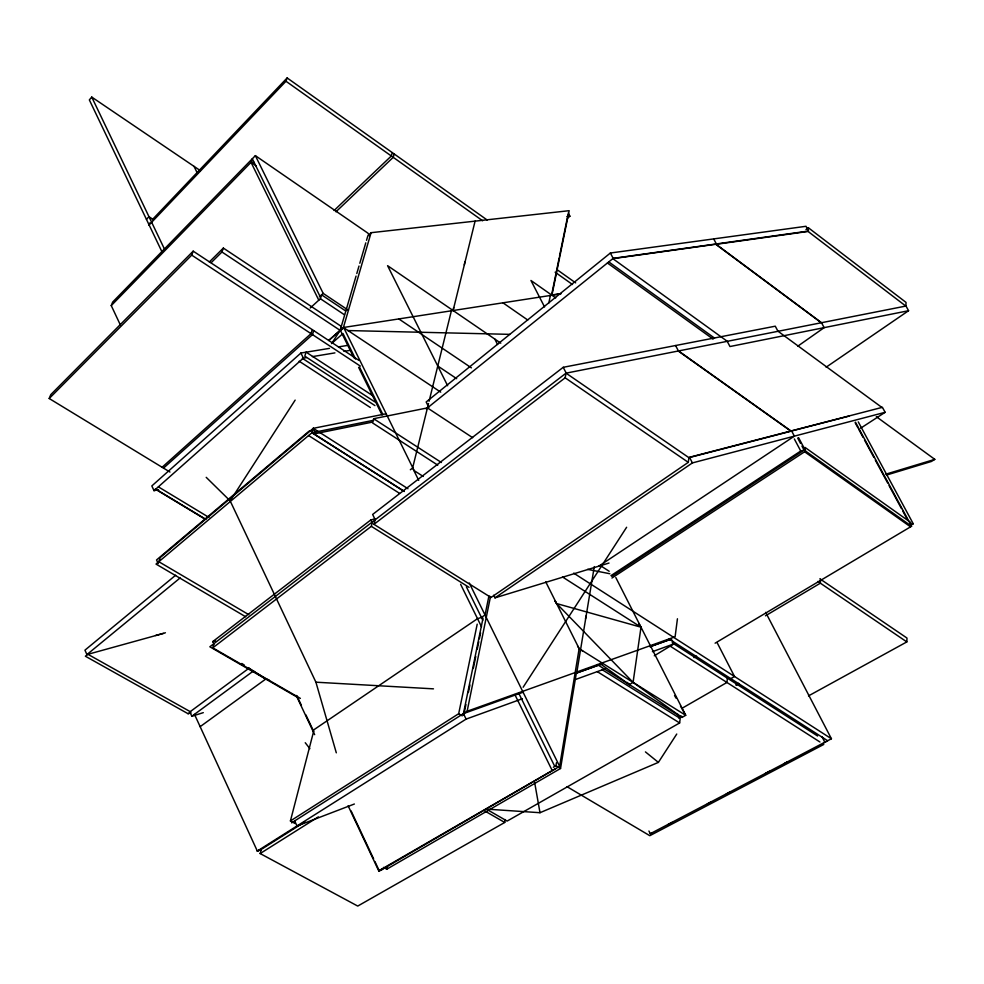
<?xml version="1.0" encoding="UTF-8"?>
<svg xmlns="http://www.w3.org/2000/svg" width="984" height="984" viewBox="0 0 984 984"><rect width="100%" height="100%" fill="white"/><g stroke="black" fill="none" stroke-linecap="round" stroke-linejoin="round"><path stroke-width="1.48" d="M808.491 695.897L906.83 641.912L906.99 638.062L819.856 578.801M820.644 579.33L820.349 583.18L765.441 615.824M804.617 451.779L804.998 447.412L910.667 522.43L910.483 526.809L804.617 451.779L611.937 578.026M808.061 231.449L808.393 227.784L906.043 302.42L905.87 306.122L808.061 231.449L715.848 244.352L821.357 322.789M727.397 678.185L726.93 682.466L681.974 708.308M487.215 809.611L507.129 821.086L679.636 722.957L680.19 718.443L601.827 669.514M677.435 618.776L675.11 636.771L467.129 711.26L291.584 822.87M688.283 462.357L688.911 457.671L566.046 373.157L565.16 377.819L373.945 524.337L491.004 597.497L688.283 462.357L565.16 377.819M374.892 861.504L379.381 871.049L559.613 766.351L579.145 648.616L545.763 581.901M383.489 867.396L386.773 869.192L560.548 768.479L576.513 671.986M576.882 671.949L594.287 566.587M553.34 767.274L555.96 765.749L556.464 762.748M261.252 849.426L260.157 853.546L357.733 906.067L504.731 822.452L505.259 819.574M453.661 307.574L453.107 310.526L475.087 221.129M464.313 264.93L464.854 262.002M551.593 295.052L559.183 257.845M559.49 256.357L567.965 214.795M467.129 711.26L490.524 596.476M551.926 295.237L569.17 210.687L371.079 232.691L368.975 234.635M194.525 714.433L257.316 851.037L466.108 719.107L463.439 713.609L483.021 618.1M463.759 715.061L465.924 704.544M468.384 692.527L469.921 685.012M473.304 668.493L475.764 656.476M477.277 649.108L478.777 641.74M479.38 638.788L480.586 632.896M488.962 595.824L485.038 614.988L481.447 617.435L477.523 618.665L312.728 730.546M548.851 302.949L550.376 295.483M294.954 823.448L290.415 820.951L458.679 713.72L477.203 624.163M386.773 869.192L387.413 866.264M585.48 618.85L586.157 615.861M410.34 469.774L412.616 467.99L428.52 403.526M429.086 401.238L451.385 310.784M373.945 524.337L375.101 519.835L566.181 373.047L563.229 367.303L372.641 514.447L375.212 519.749M300.366 698.382L212.765 647.841L371.325 526.342L372.481 521.84M290.415 820.951L313.736 731.001M245.643 616.747L156.013 564.078L312.014 432.652L313.269 428.335L385.962 413.809M371.079 232.691L343.404 327.5L328.717 340.476L340.156 330.366L341.313 326.417L223.343 248.079L209.297 262.002M394.19 153.971L393.219 157.329L335.95 211.794M331.817 343.293L340.156 330.366L356.06 276.086M356.798 273.54L359 266.049M359.812 263.257L365.79 242.851M366.528 240.317L367.918 235.607M392.308 152.631L391.324 155.989L334.093 210.514M312.26 329.64L311.042 333.65L162.114 467.265M313.724 330.599L312.506 334.609L163.504 468.113M212.765 647.841L214.082 643.524L374.326 520.425M310.231 307.992L320.39 298.73L321.571 294.843L345.741 310.993M149.789 222.95L148.928 225.139L285.963 81.242L287.143 77.933L487.166 220.01M211.142 262.703L221.941 251.99L223.343 248.079M120.282 324.794L111.254 305.594L251.031 162.348L252.322 158.756L319.972 296.307M169.949 472.037L49.2 398.508L191.72 255.127L193.184 251.154L358.926 360.39M111.254 305.594L112.668 302.063L255.36 155.644L367.918 233.159L369.246 235.816M49.2 398.508L50.787 394.621L193.184 251.154M295.151 400.119L230.158 500.868L206.209 477.338M523.144 687.238L626.623 527.264M489.405 809.303L539.995 812.71L658.382 762.391L676.746 734.039M200.404 170.675L91.758 97.084L89.347 99.913L161.942 251.781M146.444 219.37L148.978 216.689L152.754 219.198M152.311 219.666L287.143 77.933M319.32 296.91L323.183 293.392L255.36 155.644M329.468 348.373L300.907 353.035L151.831 485.936L154.033 490.672L158.498 489.712M154.033 490.672L303.38 358.127L306.381 357.623M331.534 343.613L342.986 333.514L355.581 359.111M407.954 488.704L313.269 428.335L160.22 557.547L158.818 561.716L248.804 614.68M567.547 218.177L569.896 216.197L568.223 213.011M175.656 575.222L84.944 650.166L86.924 654.581L163.492 633.413M86.924 654.581L180.146 577.928M426.207 408.901L613.18 258.362L808.577 231.055L805.982 226.295L610.375 253.023L426.17 401.989L428.63 406.946M213.872 644.077L212.728 641.63L370.784 519.958L375.113 518.875M212.728 644.557L209.838 646.783L297.143 697.139M805.945 229.616L808.393 227.784M249.013 668.197L189.85 711.924L191.843 716.266L203.294 712.65M188.104 713.732L190.625 711.875L87.797 654.237L85.374 656.217L188.104 713.732L190.994 712.834M191.843 716.266L253.577 670.867M200.146 726.672L265.545 679.206M797.803 346.171L824.161 327.647L821.48 322.703L716.02 244.216L612.823 258.644L727.213 341.263L729.956 346.54L908.576 310.71L905.993 306.036L566.046 373.157M826.142 367.204L908.576 310.71M493.685 595.259L494.977 597.854L692.416 462.911L885.133 412.308L882.414 407.314L689.476 457.277L692.416 462.911M598.789 566.181L794.371 436.133L791.554 430.844M610.929 575.652L800.755 451.016L804.088 450.106L801.948 446.096M611.79 576.267L802.821 450.943M860.631 428.212L885.133 412.308M260.908 849.647L257.316 851.037L260.908 849.647L304.819 821.898M260.157 853.546L318.349 816.892M876.338 416.675L934.8 459.368L931.418 461.459L886.584 475.038M654.286 655.787L673.929 643.88L672.072 640.215M599.969 663.536L629.379 684.606L633.081 682.379L641.002 627.202L638.665 623.339M910.606 525.321L913.226 523.759L858.282 421.915M715.11 643.179L911.565 526.243L855.453 422.173M693.991 657.656L696.598 656.094M555.825 768.553L378.717 870.815L348.115 805.761M730.804 678.616L734.519 676.488L717.078 642.552M735.983 684.852L738.627 683.339M678.825 718.013L681.469 716.5M736.327 685.171L738.972 683.659M597.3 664.557L681.937 717.447L685.7 715.306L615.799 577.534M648.936 831.025L650.276 833.731L827.655 740.743L669.071 639.01M668.111 824.543L672.17 822.415M707.324 803.953L711.383 801.812M726.254 794.002L730.312 791.874M765.466 773.412L769.513 771.284M784.396 763.473L787.089 762.046M823.596 742.871L831.431 738.763L765.65 612.356M823.768 744.445L649.809 835.699L566.981 786.659M650.276 833.731L652.257 832.808M681.678 716.204L679.452 717.09L678.087 714.396M354.375 804.014L297.02 825.994L294.659 820.914M466.108 719.107L522.332 698.751M575.775 679.403L605.443 668.665M652.417 651.666L673.929 643.88M463.439 713.609L522.516 692.416M601.47 664.089L576.021 673.228L602.024 663.905M650.387 646.549L671.445 638.997L649.907 646.722M910.2 524.779L913.226 523.759M494.977 597.854L609.022 563.045M885.809 474.19L934.8 459.368M212.728 641.63L215.582 640.818M155.546 635.504L165.41 632.774M688.911 457.671L720.596 449.454M722.035 449.085L790.988 431.213L678.271 351.017M848.983 416.121L791.173 431.09L678.443 350.882M372.137 422.161L315.815 433.563L313.269 428.335M311.928 430.623L308.964 431.213L156.542 559.957L158.227 563.586M373.822 418.68L428.704 407.647M373.699 420.266L311.916 432.739L404.178 491.471M563.229 367.303L775.269 326.196L777.987 331.276M312.395 356.626L334.929 352.887M343.945 351.386L349.96 350.39M338.496 346.897L347.512 345.421M551.901 294.979L560.794 293.601M560.855 293.859L343.404 327.5L440.721 392.136M566.932 216.542L569.896 216.197M318.791 300.194L251.031 162.348L253.823 162.151M347.782 330.55L509.614 334.351M230.81 502.258L315.913 682.195L433.477 688.849M587.632 569.367L609.859 573.733M268.866 679.796L265.877 679.108L248.165 667.595M484.829 810.988L504.731 822.452M555.96 765.749L560.548 768.479M458.679 713.72L462.259 715.86M158.412 486.871L208.94 517.399M155.374 488.876L205.828 519.331M155.669 489.306L204.844 518.986M371.325 526.342L469.061 587.337M597.436 671.728L679.636 722.957M577.559 646.033L579.145 648.616L685.7 715.306L680.485 706.057M312.014 432.652L404.289 491.385M308.57 435.543L399.455 493.291M672.183 642.786L817.618 736.02M562.553 576.993L641.002 627.202L556.6 603.549L555.025 600.99L556.6 603.549L633.081 682.379L681.937 717.447M670.129 646.107L819.943 741.997M423.218 476.441L414.178 470.623L343.785 327.746L340.526 330.624L353.92 357.819M573.697 573.131L831.431 738.763M441.41 462.505L373.711 418.766L372.592 422.948L437.757 465.137M600.154 565.431L609.17 571.274M299.161 361.214L370.353 407.524M241.83 663.474L244.364 665.122M373.44 396.146L306.049 352.112L304.806 356.196L374.83 401.878M302.395 358.336L374.941 405.592M191.72 255.127L360.316 366.085M427.437 407.905L472.677 437.696M221.941 251.99L340.144 330.366M320.39 298.73L344.462 314.794M437.769 366.011L456.674 378.668M323.183 293.392L348.471 310.304M398.815 318.927L471.422 367.868M817.815 581.458L906.83 641.912M500.782 343.158L387.585 265.68L447.646 385.753M251.031 162.348L256.111 165.829M502.959 302.814L527.744 320.021M555.702 297.894L530.954 280.477L544.558 306.934M285.963 81.242L482.652 220.773M555.124 272.199L572.516 284.524M911.565 526.243L805.822 451.25L798.59 437.683M557.067 269.665L575.652 282.875M579.145 648.616L582.823 651.248M608.788 261.892L714.507 338.09M607.423 262.986L713.105 339.111M778.036 331.251L882.045 407.548M645.43 751.899L658.382 762.391M627.251 682.416L629.379 684.606M305.237 742.723L309.886 748.676M674.544 695.504L676.02 698.136M855.17 422.726L858.036 428.028M858.749 429.368L863.079 437.388M864.518 440.069L873.89 457.449M875.329 460.131L887.63 482.923M889.081 485.629L901.455 508.58M902.918 511.286L907.285 519.38M713.683 238.903L716.377 243.934M797.68 438.064L800.533 443.415M794.322 438.95L800.755 451.016M675.577 345.532L678.406 350.919M610.375 253.023L613.18 258.362M821.947 736.635L824.764 742.059M494.804 339.074L497.572 344.523M412.616 467.99L418.717 480.352M469.257 582.971L559.613 766.351M359.566 367.192L382.936 414.658M358.606 367.339L382.026 414.941M466.354 586.784L482.8 620.191M518.716 693.154L554.472 765.823M460.61 584.287L481.508 626.771M514.853 694.569L551.999 770.115M300.907 353.035L303.38 358.127M370.784 519.958L372.063 522.602M194.057 166.382L197.403 173.27M91.758 97.084L164.5 249.149M296.934 695.823L301.411 705.331M305.901 714.888L313.613 731.272M351.14 811.025L373.6 858.786M296.209 695.43L314.659 734.642M315.913 682.195L336.307 752.821M534.669 782.575L539.995 812.71M382.542 869.204L378.717 870.815L382.542 869.204"/></g></svg>
